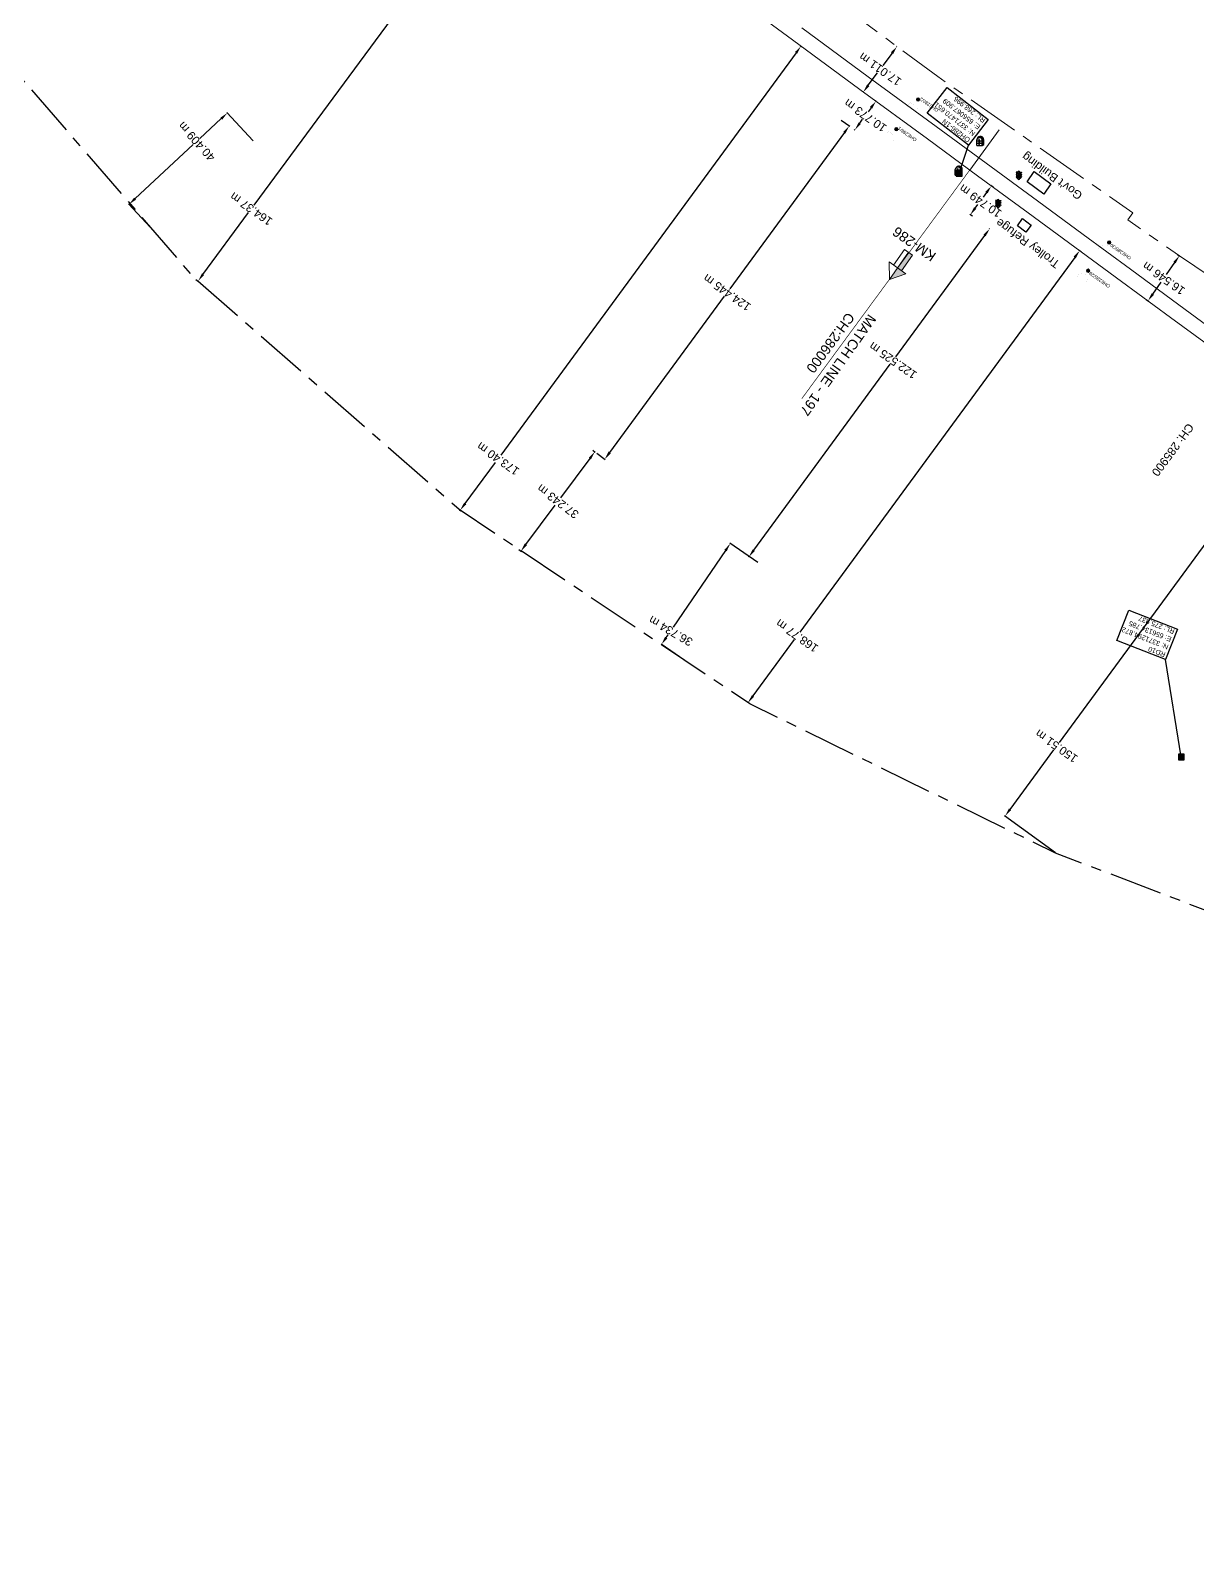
# Model space of a CAD drawing. Header units: metres. Extents: x 646303 to 662875, y 3366650 to 3378730.
# Drawn here: x 655788.2 to 656139.7, y 3371054.7 to 3371513.6 of the extents above; entities that cross this region are included whole.
import ezdxf
from ezdxf.enums import TextEntityAlignment as Align

# ---------------------------------------------------------------- set-up
doc = ezdxf.new("R2010")
doc.units = ezdxf.units.M
doc.header["$MEASUREMENT"] = 0
doc.header["$PDMODE"] = 3
doc.header["$PDSIZE"] = 0.5
doc.linetypes.add('CENTER', pattern=[50.8, 31.75, -6.35, 6.35, -6.35])
doc.linetypes.add('PHANTOM2', pattern=[1.25, 0.625, -0.125, 0.125, -0.125, 0.125, -0.125])
for name, color, linetype in [('Bench_Mark', 7, 'Continuous'), ('DFCC Boundary', 6, 'CENTER'), ('Dimension', 10, 'Continuous'), ('GOVT_BUILDING', 251, 'Continuous'), ('KILOMETER_STONE', 251, 'Continuous'), ('MATCH LINE', 7, 'Continuous'), ('Side Details', 251, 'Continuous'), ('SIGNAL_POST', 8, 'Continuous'), ('STYLEREMARK', 251, 'Continuous'), ('TROLLEY_STAND', 7, 'Continuous')]:
    doc.layers.add(name, color=color, linetype=linetype)
for name, color, linetype, lineweight in [('BOUNDARY DIMENTION', 10, 'Continuous', 0), ('Existing Chainage', 7, 'Continuous', 0), ('Existing IR Track', 143, 'Continuous', 0), ('Existing Railway Boundary', 7, 'CENTER', 0), ('KM STONE', 7, 'Continuous', 0), ('OHE MAST', 8, 'Continuous', 0), ('OHE MAST TEXT', 8, 'Continuous', 0)]:
    doc.layers.add(name, color=color, linetype=linetype, lineweight=lineweight)
doc.styles.add('notes', font='romans.shx', dxfattribs={"height": 2})
doc.styles.get("Standard").update_dxf_attribs({"font": 'arial.ttf'})
doc.styles.add('Style-Arial', font='arial.ttf')
doc.dimstyles.new('DIM', dxfattribs={"dimtxt": 2.5, "dimasz": 2.5, "dimexe": 0.18, "dimexo": 0.0625, "dimgap": 0.09, "dimtad": 0, "dimtih": 1, "dimtoh": 1, "dimdec": 3, "dimzin": 0, "dimdsep": 46, "dimtxsty": 'Standard', "dimcen": 0.09, "dimadec": 0, "dimazin": 0, "dimtfac": 1, "dimtdec": 3, "dimtofl": 0, "dimtmove": 0, "dimatfit": 3, "dimfxl": 1, "dimtolj": 1, "dimtzin": 0, "dimarcsym": 0})

# ---------------------------------------------------------------- blocks, each defined once
blk = doc.blocks.new('KMS')
blk.add_hatch(color=256).paths.add_polyline_path([(0.84, 1.71), (0.84, 0), (1.28, 0.25), (1.28, 1.71, 0.82134), (-0.65, 2.08, -0.601821)])
for points in [[(-0.84, 0), (-0.84, 1.71)], [(-0.84, 1.38), (0.84, 1.38)], [(-0.84, 0.64), (0.84, 0.64)], [(-0.84, 0), (0.84, 0)], [(0.84, 0), (0.84, 1.71)], [(0.84, 0), (1.28, 0.25)], [(1.28, 0.25), (1.28, 1.71)]]:
    blk.add_lwpolyline(points)
for centre, radius, start, end in [((0, 1.5), 0.867, 14.1462, 165.8538), ((0.28, 1.7), 1, 0.4859, 158.6661)]:
    blk.add_arc(centre, radius, start, end)
at = {"style": 'notes'}
for s, p in [('S', (-0.25, 0.09)), ('K', (-0.25, 1.58)), ('M', (-0.25, 0.81))]:
    blk.add_text(s, height=0.391, dxfattribs=at).set_placement(p)
blk = doc.blocks.new('SIG')
for color, points in [(1, [(-0.22, 0.42, 0.180295), (-0.01, 0.33, -0.00255), (0.01, 0.33, -0.00255), (0.02, 0.33, 0.180295), (0.23, 0.42, -0.002654), (0.25, 0.44, 0.184495), (0.33, 0.65, 1.000001), (-0.32, 0.65, 0.184495), (-0.24, 0.44, -0.002654)]), (2, [(0.23, -0.23, -0.002654), (0.25, -0.21, 0.184495), (0.33, 0.01, 1.000001), (-0.32, 0.01, 0.184495), (-0.24, -0.21, -0.002654), (-0.22, -0.23, 0.180295), (-0.01, -0.32, -0.00255), (0.01, -0.32, -0.00255), (0.02, -0.32, 0.180295)]), (3, [(0.23, -0.88, -0.002654), (0.25, -0.86, 0.184495), (0.33, -0.64, 1.000001), (-0.32, -0.64, 0.184495), (-0.24, -0.86, -0.002654), (-0.22, -0.88, 0.395599)])]:
    blk.add_hatch(color=color).paths.add_polyline_path(points)
for p, q in [((-0.31, 0.98), (-0.32, -0.9)), ((0.33, -0.9), (0.32, 0.98))]:
    blk.add_line(p, q)
for points in [[(-0.31, 0.98), (-0.81, 0.98, 0.198758), (-0.42, 0.41, 0.003814), (-0.31, 0.39, 0.003814)], [(-0.31, 0.33), (-0.81, 0.33, 0.198758), (-0.42, -0.23, 0.003727), (-0.32, -0.26, 0.003727)], [(0.32, 0.98), (0.82, 0.98, -0.198758), (0.44, 0.41, -0.003814), (0.32, 0.39, -0.003814)], [(0.32, 0.33), (0.82, 0.33, -0.198758), (0.44, -0.23, -0.003727), (0.33, -0.26, -0.003727)], [(-0.32, -0.32), (-0.81, -0.32, 0.198758), (-0.42, -0.88, 0.003639), (-0.32, -0.9)], [(0.33, -0.32), (0.82, -0.32, -0.198758), (0.44, -0.88, -0.003639), (0.33, -0.9)]]:
    blk.add_lwpolyline(points, format="xyb")
for centre, radius, start, end in [((0.01, 0.91), 0.324, 12.4049, 167.5951), ((0.01, 0.81), 0.357, 27.7578, 152.2422), ((0.01, -0.9), 0.324, 181.4572, 358.5428)]:
    blk.add_arc(centre, radius, start, end)
blk = doc.blocks.new('OHE MAST')
h = blk.add_hatch(color=256)
edge = h.paths.add_edge_path()
edge.add_arc((0, 0), 0.514, 0, 360)
at = {"const_width": 0.01, "flags": 128}
for points in [[(1.5, 3.5), (1.5, 2), (-1.5, 2), (-1.5, 3.5)], [(0, 2), (0, 0)]]:
    blk.add_lwpolyline(points, dxfattribs=at)
blk.add_circle((0, 0), 0.514)
blk = doc.blocks.new('KM POST PLAN')
at = {"extrusion": (0, 0, -1)}
h = blk.add_hatch(color=256, dxfattribs=at)
h.paths.add_polyline_path([(0, -20), (0, -8.47), (3, -8.47), (3, -20)])
h.paths.add_polyline_path([(0, -8.47), (0, 0), (6.25, -8.47), (3, -8.47)], flags=16)
at = {"flags": 128}
for points in [[(0, 0), (-6.25, -8.47), (6.25, -8.47)], [(0, 0), (0, -20)], [(0, 0), (6.25, -8.47)], [(3, -8.47), (3, -20), (-3, -20), (-3, -8.47)]]:
    blk.add_lwpolyline(points, dxfattribs=at)
at = {"style": 'Style-Arial'}
blk.add_attdef('KM-POST', text='', height=6, dxfattribs=at).set_placement((0, -26, -263.95), align=Align.MIDDLE_CENTER)
blk = doc.blocks.new('*D1661')
at = {"layer": 'Defpoints', "color": 0, "transparency": 16777216}
for p in [(656078.27, 3371466.31), (656071.24, 3371458.13), (656071.91, 3371457.64)]:
    blk.add_point(p, dxfattribs=at)
at = {"layer": 'Dimension', "color": 0, "lineweight": -2, "transparency": 16777216}
for p, q in [((656078.22, 3371466.34), (656077.45, 3371466.91)), ((656076.12, 3371464.79), (656075.09, 3371463.38)), ((656071.86, 3371457.68), (656071.09, 3371458.24)), ((656072.72, 3371460.15), (656073.47, 3371461.18))]:
    blk.add_line(p, q, dxfattribs=at)
at = {"layer": 'Dimension', "color": 0, "transparency": 16777216}
for points in [[(656075.78, 3371465.03), (656076.46, 3371464.54), (656077.6, 3371466.8)], [(656072.38, 3371460.4), (656073.05, 3371459.9), (656071.24, 3371458.13)]]:
    blk.add_solid(points, dxfattribs=at)
at = {"layer": 'Dimension', "color": 0, "lineweight": 0, "transparency": 16777216, "insert": (656074.28, 3371462.28), "char_height": 2.5, "attachment_point": 5, "rotation": 145}
blk.add_mtext('\\A1;10.749 m', dxfattribs=at)
blk = doc.blocks.new('*D1684')
at = {"layer": 'Defpoints', "color": 0, "transparency": 16777216}
for p in [(656077.03, 3371453.89), (656077.03, 3371453.89), (656004.55, 3371355.1)]:
    blk.add_point(p, dxfattribs=at)
at = {"layer": 'Dimension', "color": 0, "lineweight": -2, "transparency": 16777216}
for p, q in [((656076.98, 3371453.93), (656076.88, 3371454)), ((656075.55, 3371451.87), (656048.74, 3371415.34)), ((656006.03, 3371357.12), (656047.13, 3371413.14)), ((656004.5, 3371355.14), (656004.4, 3371355.21))]:
    blk.add_line(p, q, dxfattribs=at)
at = {"layer": 'Dimension', "color": 0, "transparency": 16777216}
for points in [[(656075.21, 3371452.12), (656075.88, 3371451.63), (656077.03, 3371453.89)], [(656005.69, 3371357.36), (656006.36, 3371356.87), (656004.55, 3371355.1)]]:
    blk.add_solid(points, dxfattribs=at)
at = {"layer": 'Dimension', "color": 0, "lineweight": 0, "transparency": 16777216, "insert": (656047.94, 3371414.24), "char_height": 2.5, "attachment_point": 5, "rotation": 145}
blk.add_mtext('\\A1;122.525 m', dxfattribs=at)
blk = doc.blocks.new('*D1724')
at = {"layer": 'Defpoints', "color": 0, "linetype": 'ByBlock', "ltscale": 0.5, "transparency": 16777216}
for p in [(656133.61, 3371446.21), (656134.2, 3371445.81), (656124.18, 3371432.61)]:
    blk.add_point(p, dxfattribs=at)
at = {"layer": 'Existing Railway Boundary', "color": 0, "linetype": 'ByBlock', "lineweight": -2, "ltscale": 0.5, "transparency": 16777216}
for p, q in [((656132.77, 3371443.75), (656130.26, 3371440.13)), ((656133.66, 3371446.18), (656134.34, 3371445.7)), ((656126.19, 3371434.26), (656128.7, 3371437.88)), ((656124.23, 3371432.58), (656124.92, 3371432.11))]:
    blk.add_line(p, q, dxfattribs=at)
at = {"layer": 'Existing Railway Boundary', "color": 0, "linetype": 'ByBlock', "ltscale": 0.5, "transparency": 16777216}
for points in [[(656132.43, 3371443.99), (656133.11, 3371443.51), (656134.2, 3371445.81)], [(656125.85, 3371434.5), (656126.53, 3371434.03), (656124.77, 3371432.21)]]:
    blk.add_solid(points, dxfattribs=at)
at = {"layer": 'Existing Railway Boundary', "color": 0, "linetype": 'ByBlock', "ltscale": 0.5, "transparency": 16777216, "insert": (656129.48, 3371439.01), "char_height": 2.5, "attachment_point": 5, "rotation": 145}
blk.add_mtext('\\A1;16.546 m', dxfattribs=at)
blk = doc.blocks.new('*D1494')
at = {"layer": 'Defpoints', "color": 0, "transparency": 16777216}
for p in [(656032.33, 3371486.68), (656034.78, 3371484.88), (655958.72, 3371386.34)]:
    blk.add_point(p, dxfattribs=at)
at = {"layer": 'Dimension', "color": 0, "lineweight": -2, "transparency": 16777216}
for p, q in [((656032.38, 3371486.64), (656034.93, 3371484.77)), ((656033.31, 3371482.86), (655998.79, 3371435.81)), ((655962.65, 3371386.56), (655997.17, 3371433.61)), ((655958.77, 3371386.3), (655961.32, 3371384.44))]:
    blk.add_line(p, q, dxfattribs=at)
at = {"layer": 'Dimension', "color": 0, "transparency": 16777216}
for points in [[(656032.97, 3371483.11), (656033.64, 3371482.62), (656034.78, 3371484.88)], [(655962.31, 3371386.8), (655962.99, 3371386.31), (655961.17, 3371384.54)]]:
    blk.add_solid(points, dxfattribs=at)
at = {"layer": 'Dimension', "color": 0, "lineweight": 0, "transparency": 16777216, "insert": (655997.98, 3371434.71), "char_height": 2.5, "attachment_point": 5, "rotation": 145}
blk.add_mtext('\\A1;124.445 m', dxfattribs=at)
blk = doc.blocks.new('*D1495')
at = {"layer": 'Defpoints', "color": 0, "transparency": 16777216}
for p in [(656042.82, 3371492.34), (656042.92, 3371492.27), (656036.54, 3371483.59)]:
    blk.add_point(p, dxfattribs=at)
at = {"layer": 'Dimension', "color": 0, "lineweight": -2, "transparency": 16777216}
for p, q in [((656041.34, 3371490.33), (656040.44, 3371489.1)), ((656042.87, 3371492.31), (656042.68, 3371492.45)), ((656037.93, 3371485.68), (656038.82, 3371486.9)), ((656036.49, 3371483.63), (656036.3, 3371483.77))]:
    blk.add_line(p, q, dxfattribs=at)
at = {"layer": 'Dimension', "color": 0, "transparency": 16777216}
for points in [[(656041.01, 3371490.58), (656041.68, 3371490.08), (656042.82, 3371492.34)], [(656037.59, 3371485.92), (656038.26, 3371485.43), (656036.45, 3371483.66)]]:
    blk.add_solid(points, dxfattribs=at)
at = {"layer": 'Dimension', "color": 0, "lineweight": 0, "transparency": 16777216, "insert": (656039.63, 3371488), "char_height": 2.5, "attachment_point": 5, "rotation": 145}
blk.add_mtext('\\A1;10.773 m', dxfattribs=at)
blk = doc.blocks.new('*D1497')
at = {"layer": 'Defpoints', "color": 0, "linetype": 'ByBlock', "ltscale": 0.5, "transparency": 16777216}
for p in [(656049.15, 3371508.8), (656049.15, 3371508.8), (656039.04, 3371495.12)]:
    blk.add_point(p, dxfattribs=at)
at = {"layer": 'Existing Railway Boundary', "color": 0, "linetype": 'ByBlock', "lineweight": -2, "ltscale": 0.5, "transparency": 16777216}
for p, q in [((656049.1, 3371508.84), (656049, 3371508.91)), ((656047.66, 3371506.79), (656044.9, 3371503.06)), ((656040.52, 3371497.13), (656043.28, 3371500.86)), ((656038.98, 3371495.16), (656038.89, 3371495.23))]:
    blk.add_line(p, q, dxfattribs=at)
at = {"layer": 'Existing Railway Boundary', "color": 0, "linetype": 'ByBlock', "ltscale": 0.5, "transparency": 16777216}
for points in [[(656047.33, 3371507.04), (656048, 3371506.55), (656049.15, 3371508.8)], [(656040.19, 3371497.38), (656040.86, 3371496.89), (656039.04, 3371495.12)]]:
    blk.add_solid(points, dxfattribs=at)
at = {"layer": 'Existing Railway Boundary', "color": 0, "linetype": 'ByBlock', "ltscale": 0.5, "transparency": 16777216, "insert": (656044.09, 3371501.96), "char_height": 2.5, "attachment_point": 5, "rotation": 145}
blk.add_mtext('\\A1;17.011 m', dxfattribs=at)
blk = doc.blocks.new('*D1461')
at = {"layer": 'BOUNDARY DIMENTION', "color": 0, "lineweight": -2, "transparency": 16777216}
for p, q in [((662242.98, 3367093.66), (662239.54, 3367088.19)), ((662244.85, 3367095.44), (662244.16, 3367095.87)), ((662233.82, 3367079.1), (662238.08, 3367085.88)), ((662233.03, 3367076.64), (662232.33, 3367077.07))]:
    blk.add_line(p, q, dxfattribs=at)
at = {"layer": 'BOUNDARY DIMENTION', "color": 0, "transparency": 16777216}
for points in [[(662242.62, 3367093.88), (662243.33, 3367093.44), (662244.31, 3367095.78)], [(662233.46, 3367079.32), (662234.17, 3367078.87), (662232.49, 3367076.98)]]:
    blk.add_solid(points, dxfattribs=at)
at = {"layer": 'Defpoints', "color": 0, "linetype": 'Continuous', "ltscale": 0.5, "transparency": 16777216}
for p in [(647418.1, 3377902.15), (647420.31, 3377900.52), (647398.68, 3377871.33)]:
    blk.add_point(p, dxfattribs=at)
at = {"layer": 'Defpoints', "color": 0, "transparency": 16777216}
for p in [(662244.31, 3367095.78), (662244.9, 3367095.41), (662233.08, 3367076.61)]:
    blk.add_point(p, dxfattribs=at)
at = {"layer": 'DFCC Boundary', "color": 0, "linetype": 'Continuous', "lineweight": -2, "ltscale": 0.5, "transparency": 16777216}
for p, q in [((647420.26, 3377900.55), (647417.96, 3377902.26)), ((647416.61, 3377900.14), (647413.17, 3377895.5)), ((647397.96, 3377874.97), (647411.54, 3377893.3)), ((647398.63, 3377871.36), (647396.32, 3377873.07))]:
    blk.add_line(p, q, dxfattribs=at)
at = {"layer": 'DFCC Boundary', "color": 0, "linetype": 'Continuous', "ltscale": 0.5, "transparency": 16777216}
for points in [[(647416.28, 3377900.39), (647416.95, 3377899.9), (647418.1, 3377902.15)], [(647397.62, 3377875.22), (647398.29, 3377874.72), (647396.47, 3377872.96)]]:
    blk.add_solid(points, dxfattribs=at)
at = {"layer": 'BOUNDARY DIMENTION', "color": 0, "transparency": 16777216, "insert": (662238.81, 3367087.03), "char_height": 2.5, "attachment_point": 5, "rotation": 145}
blk.add_mtext('\\A1;22.208 m', dxfattribs=at)
at = {"layer": 'DFCC Boundary', "color": 0, "linetype": 'Continuous', "ltscale": 0.5, "transparency": 16777216, "insert": (647412.36, 3377894.4), "char_height": 2.5, "attachment_point": 5, "rotation": 145}
blk.add_mtext('\\A1;36.332 m', dxfattribs=at)
blk = doc.blocks.new('*D1462')
at = {"layer": 'BOUNDARY DIMENTION', "color": 0, "lineweight": -2, "transparency": 16777216}
for p, q in [((662551.8, 3366887.49), (662550.44, 3366888.48)), ((662549.11, 3366886.35), (662541.43, 3366875.79)), ((662534.84, 3366866.73), (662539.82, 3366873.58)), ((662534.58, 3366863.83), (662533.22, 3366864.82))]:
    blk.add_line(p, q, dxfattribs=at)
at = {"layer": 'BOUNDARY DIMENTION', "color": 0, "transparency": 16777216}
for points in [[(662548.78, 3366886.6), (662549.45, 3366886.11), (662550.58, 3366888.38)], [(662534.5, 3366866.98), (662535.18, 3366866.49), (662533.37, 3366864.71)]]:
    blk.add_solid(points, dxfattribs=at)
at = {"layer": 'Defpoints', "color": 0, "linetype": 'Continuous', "ltscale": 0.5, "transparency": 16777216}
for p in [(647247.45, 3378028.49), (647249.19, 3378027.21), (647225.93, 3377999.21)]:
    blk.add_point(p, dxfattribs=at)
at = {"layer": 'Defpoints', "color": 0, "transparency": 16777216}
for p in [(662551.85, 3366887.45), (662533.37, 3366864.71), (662534.63, 3366863.79)]:
    blk.add_point(p, dxfattribs=at)
at = {"layer": 'DFCC Boundary', "color": 0, "linetype": 'Continuous', "lineweight": -2, "ltscale": 0.5, "transparency": 16777216}
for p, q in [((647247.71, 3378025.19), (647242.02, 3378017.45)), ((647247.5, 3378028.45), (647249.34, 3378027.1)), ((647229.16, 3377999.94), (647240.4, 3378015.24)), ((647225.98, 3377999.17), (647227.82, 3377997.82))]:
    blk.add_line(p, q, dxfattribs=at)
at = {"layer": 'DFCC Boundary', "color": 0, "linetype": 'Continuous', "ltscale": 0.5, "transparency": 16777216}
for points in [[(647247.37, 3378025.44), (647248.05, 3378024.94), (647249.19, 3378027.21)], [(647228.82, 3378000.19), (647229.49, 3377999.7), (647227.68, 3377997.93)]]:
    blk.add_solid(points, dxfattribs=at)
at = {"layer": 'BOUNDARY DIMENTION', "color": 0, "transparency": 16777216, "insert": (662540.62, 3366874.68), "char_height": 2.5, "attachment_point": 5, "rotation": 145}
blk.add_mtext('\\A1;29.264 m', dxfattribs=at)
at = {"layer": 'DFCC Boundary', "color": 0, "linetype": 'Continuous', "ltscale": 0.5, "transparency": 16777216, "insert": (647241.21, 3378016.35), "char_height": 2.5, "attachment_point": 5, "rotation": 145}
blk.add_mtext('\\A1;36.332 m', dxfattribs=at)
blk = doc.blocks.new('*D1463')
at = {"layer": 'BOUNDARY DIMENTION', "color": 0, "lineweight": -2, "transparency": 16777216}
for p, q in [((662172.51, 3367140.93), (662173.68, 3367140.19)), ((662172.2, 3367138.17), (662169.01, 3367133.1)), ((662164.89, 3367126.55), (662167.55, 3367130.78)), ((662162.55, 3367125.07), (662163.71, 3367124.34))]:
    blk.add_line(p, q, dxfattribs=at)
at = {"layer": 'BOUNDARY DIMENTION', "color": 0, "transparency": 16777216}
for points in [[(662171.85, 3367138.39), (662172.55, 3367137.95), (662173.53, 3367140.29)], [(662164.54, 3367126.77), (662165.24, 3367126.33), (662163.56, 3367124.44)]]:
    blk.add_solid(points, dxfattribs=at)
at = {"layer": 'Defpoints', "color": 0, "linetype": 'Continuous', "ltscale": 0.5, "transparency": 16777216}
for p in [(647211.24, 3378055.28), (647211.52, 3378055.08), (647189.88, 3378025.9)]:
    blk.add_point(p, dxfattribs=at)
at = {"layer": 'Defpoints', "color": 0, "transparency": 16777216}
for p in [(662172.46, 3367140.96), (662173.53, 3367140.29), (662162.49, 3367125.11)]:
    blk.add_point(p, dxfattribs=at)
at = {"layer": 'DFCC Boundary', "color": 0, "linetype": 'Continuous', "lineweight": -2, "ltscale": 0.5, "transparency": 16777216}
for p, q in [((647209.75, 3378053.28), (647208.18, 3378051.16)), ((647211.47, 3378055.12), (647211.1, 3378055.39)), ((647191.09, 3378028.11), (647206.55, 3378048.96)), ((647189.83, 3378025.93), (647189.46, 3378026.21))]:
    blk.add_line(p, q, dxfattribs=at)
at = {"layer": 'DFCC Boundary', "color": 0, "linetype": 'Continuous', "ltscale": 0.5, "transparency": 16777216}
for points in [[(647209.42, 3378053.52), (647210.09, 3378053.03), (647211.24, 3378055.28)], [(647190.76, 3378028.36), (647191.43, 3378027.86), (647189.6, 3378026.1)]]:
    blk.add_solid(points, dxfattribs=at)
at = {"layer": 'BOUNDARY DIMENTION', "color": 0, "transparency": 16777216, "insert": (662168.28, 3367131.94), "char_height": 2.5, "attachment_point": 5, "rotation": 145}
blk.add_mtext('\\A1;18.726 m', dxfattribs=at)
at = {"layer": 'DFCC Boundary', "color": 0, "linetype": 'Continuous', "ltscale": 0.5, "transparency": 16777216, "insert": (647207.37, 3378050.06), "char_height": 2.5, "attachment_point": 5, "rotation": 145}
blk.add_mtext('\\A1;36.332 m', dxfattribs=at)
blk = doc.blocks.new('*D1524')
at = {"layer": 'BOUNDARY DIMENTION', "color": 0, "lineweight": -2, "transparency": 16777216}
for p, q in [((655845.68, 3371487.07), (655839.26, 3371481.12)), ((655855.28, 3371480.41), (655847.39, 3371488.91)), ((655819.73, 3371462.98), (655837.26, 3371479.26)), ((655825.66, 3371452.91), (655817.77, 3371461.41))]:
    blk.add_line(p, q, dxfattribs=at)
at = {"layer": 'BOUNDARY DIMENTION', "color": 0, "transparency": 16777216}
for points in [[(655845.39, 3371487.38), (655845.96, 3371486.77), (655847.51, 3371488.78)], [(655819.44, 3371463.29), (655820.01, 3371462.67), (655817.9, 3371461.28)]]:
    blk.add_solid(points, dxfattribs=at)
at = {"layer": 'Defpoints', "color": 0, "transparency": 16777216}
for p in [(655847.51, 3371488.78), (655855.32, 3371480.36), (655825.71, 3371452.87)]:
    blk.add_point(p, dxfattribs=at)
at = {"layer": 'BOUNDARY DIMENTION', "color": 0, "transparency": 16777216, "insert": (655838.26, 3371480.19), "char_height": 2.5, "attachment_point": 5, "rotation": 132}
blk.add_mtext('\\A1;40.409 m', dxfattribs=at)
blk = doc.blocks.new('*D1758')
at = {"layer": 'BOUNDARY DIMENTION', "color": 0, "lineweight": -2, "transparency": 16777216}
for p, q in [((655956.67, 3371384.75), (655947.86, 3371372.91)), ((655957.55, 3371387.21), (655958.31, 3371386.64)), ((655937.41, 3371358.89), (655946.23, 3371370.72)), ((655935.31, 3371357.34), (655936.06, 3371356.77))]:
    blk.add_line(p, q, dxfattribs=at)
at = {"layer": 'BOUNDARY DIMENTION', "color": 0, "transparency": 16777216}
for points in [[(655956.34, 3371384.99), (655957.01, 3371384.5), (655958.17, 3371386.75)], [(655937.08, 3371359.13), (655937.75, 3371358.64), (655935.92, 3371356.88)]]:
    blk.add_solid(points, dxfattribs=at)
at = {"layer": 'Defpoints', "color": 0, "transparency": 16777216}
for p in [(655957.5, 3371387.24), (655958.17, 3371386.75), (655935.26, 3371357.37)]:
    blk.add_point(p, dxfattribs=at)
at = {"layer": 'BOUNDARY DIMENTION', "color": 0, "transparency": 16777216, "insert": (655947.04, 3371371.82), "char_height": 2.5, "attachment_point": 5, "rotation": 143}
blk.add_mtext('\\A1;37.243 m', dxfattribs=at)
blk = doc.blocks.new('*D1759')
at = {"layer": 'BOUNDARY DIMENTION', "color": 0, "lineweight": -2, "transparency": 16777216}
for p, q in [((655997.52, 3371357.03), (655981.79, 3371333.94)), ((656007.28, 3371353.4), (655998.78, 3371359.2)), ((655979.65, 3371330.8), (655980.25, 3371331.67)), ((655986.6, 3371323.05), (655978.1, 3371328.84))]:
    blk.add_line(p, q, dxfattribs=at)
at = {"layer": 'BOUNDARY DIMENTION', "color": 0, "transparency": 16777216}
for points in [[(655997.18, 3371357.26), (655997.87, 3371356.79), (655998.93, 3371359.09)], [(655979.31, 3371331.04), (655980, 3371330.57), (655978.25, 3371328.74)]]:
    blk.add_solid(points, dxfattribs=at)
at = {"layer": 'Defpoints', "color": 0, "transparency": 16777216}
for p in [(656007.33, 3371353.37), (655978.25, 3371328.74), (655986.65, 3371323.01)]:
    blk.add_point(p, dxfattribs=at)
at = {"layer": 'BOUNDARY DIMENTION', "color": 0, "transparency": 16777216, "insert": (655981.02, 3371332.8), "char_height": 2.5, "attachment_point": 5, "rotation": 150}
blk.add_mtext('\\A1;36.734 m', dxfattribs=at)
blk = doc.blocks.new('*D1780')
at = {"layer": 'Defpoints', "color": 0, "linetype": 'Continuous', "ltscale": 0.5, "transparency": 16777216}
for p in [(656170.78, 3371398.39), (656185.96, 3371387.24), (656096.9, 3371265.91)]:
    blk.add_point(p, dxfattribs=at)
at = {"layer": 'DFCC Boundary', "color": 0, "linetype": 'Continuous', "lineweight": -2, "ltscale": 0.5, "transparency": 16777216}
for p, q in [((656185.91, 3371387.28), (656170.63, 3371398.5)), ((656169.3, 3371396.37), (656098, 3371299.24)), ((656083.2, 3371279.07), (656096.38, 3371297.04)), ((656096.85, 3371265.95), (656081.57, 3371277.16))]:
    blk.add_line(p, q, dxfattribs=at)
at = {"layer": 'DFCC Boundary', "color": 0, "linetype": 'Continuous', "ltscale": 0.5, "transparency": 16777216}
for points in [[(656168.96, 3371396.62), (656169.64, 3371396.13), (656170.78, 3371398.39)], [(656082.86, 3371279.32), (656083.53, 3371278.83), (656081.72, 3371277.06)]]:
    blk.add_solid(points, dxfattribs=at)
at = {"layer": 'DFCC Boundary', "color": 0, "linetype": 'Continuous', "ltscale": 0.5, "transparency": 16777216, "insert": (656097.19, 3371298.14), "char_height": 2.5, "attachment_point": 5, "rotation": 145}
blk.add_mtext('\\A1;150.51 m', dxfattribs=at)
blk = doc.blocks.new('*D1781')
at = {"layer": 'Defpoints', "color": 0, "linetype": 'Continuous', "ltscale": 0.5, "transparency": 16777216}
for p in [(656104.16, 3371447.3), (656104.72, 3371446.89), (656004.87, 3371310.82)]:
    blk.add_point(p, dxfattribs=at)
at = {"layer": 'DFCC Boundary', "color": 0, "linetype": 'Continuous', "lineweight": -2, "ltscale": 0.5, "transparency": 16777216}
for p, q in [((656102.69, 3371445.28), (656019.88, 3371332.44)), ((656104.67, 3371446.93), (656104.02, 3371447.4)), ((656005.8, 3371313.25), (656018.26, 3371330.23)), ((656004.82, 3371310.86), (656004.17, 3371311.34))]:
    blk.add_line(p, q, dxfattribs=at)
at = {"layer": 'DFCC Boundary', "color": 0, "linetype": 'Continuous', "ltscale": 0.5, "transparency": 16777216}
for points in [[(656102.35, 3371445.53), (656103.02, 3371445.04), (656104.16, 3371447.3)], [(656005.46, 3371313.49), (656006.13, 3371313), (656004.32, 3371311.23)]]:
    blk.add_solid(points, dxfattribs=at)
at = {"layer": 'DFCC Boundary', "color": 0, "linetype": 'Continuous', "ltscale": 0.5, "transparency": 16777216, "insert": (656019.07, 3371331.34), "char_height": 2.5, "attachment_point": 5, "rotation": 145}
blk.add_mtext('\\A1;168.77 m', dxfattribs=at)
blk = doc.blocks.new('*D1782')
at = {"layer": 'Defpoints', "color": 0, "linetype": 'Continuous', "ltscale": 0.5, "transparency": 16777216}
for p in [(656019.99, 3371509.11), (656020.26, 3371508.91), (655917.36, 3371369.34)]:
    blk.add_point(p, dxfattribs=at)
at = {"layer": 'DFCC Boundary', "color": 0, "linetype": 'Continuous', "lineweight": -2, "ltscale": 0.5, "transparency": 16777216}
for p, q in [((656020.04, 3371509.07), (656020.4, 3371508.8)), ((656018.78, 3371506.9), (655929.83, 3371385.76)), ((655919.11, 3371371.16), (655928.21, 3371383.55)), ((655917.41, 3371369.3), (655917.78, 3371369.03))]:
    blk.add_line(p, q, dxfattribs=at)
at = {"layer": 'DFCC Boundary', "color": 0, "linetype": 'Continuous', "ltscale": 0.5, "transparency": 16777216}
for points in [[(656018.44, 3371507.14), (656019.11, 3371506.65), (656020.26, 3371508.91)], [(655918.78, 3371371.4), (655919.45, 3371370.91), (655917.63, 3371369.14)]]:
    blk.add_solid(points, dxfattribs=at)
at = {"layer": 'DFCC Boundary', "color": 0, "linetype": 'Continuous', "ltscale": 0.5, "transparency": 16777216, "insert": (655929.02, 3371384.66), "char_height": 2.5, "attachment_point": 5, "rotation": 145}
blk.add_mtext('\\A1;173.40 m', dxfattribs=at)
blk = doc.blocks.new('*D1766')
at = {"layer": 'Defpoints', "color": 0, "linetype": 'Continuous', "ltscale": 0.5, "transparency": 16777216}
for p in [(655935.52, 3371570.97), (655936.2, 3371570.48), (655838.01, 3371438.66)]:
    blk.add_point(p, dxfattribs=at)
at = {"layer": 'DFCC Boundary', "color": 0, "linetype": 'Continuous', "lineweight": -2, "ltscale": 0.5, "transparency": 16777216}
for p, q in [((655934.71, 3371568.47), (655855.5, 3371460.98)), ((655935.57, 3371570.94), (655936.34, 3371570.37)), ((655840.16, 3371440.17), (655853.88, 3371458.78)), ((655838.06, 3371438.62), (655838.82, 3371438.05))]:
    blk.add_line(p, q, dxfattribs=at)
at = {"layer": 'DFCC Boundary', "color": 0, "linetype": 'Continuous', "ltscale": 0.5, "transparency": 16777216}
for points in [[(655934.38, 3371568.71), (655935.05, 3371568.22), (655936.2, 3371570.48)], [(655839.83, 3371440.42), (655840.5, 3371439.92), (655838.68, 3371438.16)]]:
    blk.add_solid(points, dxfattribs=at)
at = {"layer": 'DFCC Boundary', "color": 0, "linetype": 'Continuous', "ltscale": 0.5, "transparency": 16777216, "insert": (655854.69, 3371459.88), "char_height": 2.5, "attachment_point": 5, "rotation": 145}
blk.add_mtext('\\A1;164.37 m', dxfattribs=at)
blk = doc.blocks.new('BM')
blk.add_hatch(color=256).paths.add_polyline_path([(-0.88, 0.88), (-0.88, -0.88), (0.88, -0.88), (0.88, 0.88)])
for p, q in [((0.88, 0.88), (-0.88, 0.88)), ((-0.88, 0.88), (-0.88, -0.88)), ((0.88, -0.88), (0.88, 0.88)), ((-0.88, -0.88), (0.88, -0.88))]:
    blk.add_line(p, q)

msp = doc.modelspace()

# ---------------------------------------------------------------- linework, layer by layer
at = {"layer": 'DFCC Boundary', "ltscale": 0.5, "flags": 128}
msp.add_lwpolyline([(662565.6431, 3366842.0459), (662548.217, 3366854.2838), (662532.9064, 3366864.9999), (662517.5595, 3366875.7415), (662503.9915, 3366885.2805), (662490.4749, 3366894.7833), (662474.3945, 3366906.0736), (662458.24, 3366917.4159), (662441.4584, 3366929.1606), (662424.5366, 3366941.0035), (662407.7649, 3366952.7786), (662401.9048, 3366956.8928), (662320.9687, 3367015.5234), (662173.0911, 3367118.297), (662018.0169, 3367217.942), (662022.9408, 3367225.2355), (661945.6773, 3367280.5926), (661744.5178, 3367412.7853), (661728.4159, 3367389.8783), (661409.5023, 3367613.7762), (661431.3001, 3367645.1669), (661427.7408, 3367647.6718), (661418.8583, 3367653.9104), (661409.9095, 3367660.1956), (661395.2505, 3367670.5394), (661384.8196, 3367677.9127), (661375.1078, 3367684.7268), (661367.5374, 3367690.0517), (661358.0886, 3367696.6907), (661348.6239, 3367703.3322), (661344.5162, 3367706.2202), (661344.9668, 3367706.8618), (661335.3627, 3367713.6144), (661327.3851, 3367719.2077), (661318.2791, 3367725.5812), (661309.8813, 3367731.4842), (661284.4315, 3367749.4044), (661267.3402, 3367761.4491), (661243.4783, 3367778.4888), (661216.7453, 3367741.0546), (661213.241, 3367743.5572), (661195.5836, 3367756.6071), (661177.9702, 3367769.626), (661156.4467, 3367785.8356), (661148.0607, 3367792.1995), (661133.6905, 3367803.0041), (661119.5191, 3367813.6733), (661105.6946, 3367823.9215), (661093.9054, 3367832.6241), (661077.5228, 3367844.5054), (661061.2799, 3367856.285), (661045.32, 3367867.5775), (661029.0726, 3367879.0734), (661013.2584, 3367890.1762), (660997.2782, 3367901.3956), (660980.9788, 3367912.8451), (660964.6327, 3367924.3276), (660947.3461, 3367936.4864), (660930.1333, 3367948.5934), (660912.5707, 3367960.9093), (660894.9306, 3367973.2796), (660877.6422, 3367985.4277), (660860.2634, 3367997.6393), (660842.9781, 3368009.8166), (660825.4983, 3368022.131), (660811.339, 3368032.2028), (660797.4119, 3368042.1094), (660782.5128, 3368052.5993), (660767.4808, 3368063.1827), (660751.0012, 3368074.7254), (660734.3125, 3368086.4147), (660719.3275, 3368096.9585), (660704.3795, 3368107.4761), (660688.7093, 3368118.477), (660672.9397, 3368129.5475), (660655.797, 3368141.5941), (660638.5652, 3368153.7032), (660622.8618, 3368164.7374), (660607.1396, 3368175.7847), (660591.9852, 3368186.3839), (660576.7315, 3368197.0526), (660560.3095, 3368208.6108), (660544.116, 3368220.0082), (660528.3397, 3368231.0748), (660512.5414, 3368242.1568), (660497.4509, 3368252.7533), (660482.4222, 3368263.3065), (660466.968, 3368274.1704), (660451.6169, 3368284.9618), (660435.5277, 3368296.2674), (660419.4587, 3368307.5588), (660403.2343, 3368318.9753), (660387.0692, 3368330.3501), (660371.9016, 3368340.9863), (660362.0092, 3368347.9233), (660341.7308, 3368362.192), (660326.8725, 3368372.6492), (660312.0627, 3368383.0453), (660297.0115, 3368393.6109), (660281.2321, 3368404.7091), (660265.4328, 3368415.8212), (660253.8818, 3368423.9326), (660242.0763, 3368432.2231), (660226.6332, 3368443.1155), (660211.0272, 3368454.1226), (660195.2302, 3368465.2236), (660179.3654, 3368476.3723), (660162.5154, 3368488.1794), (660145.4635, 3368500.1281), (660129.3603, 3368511.4565), (660113.1961, 3368522.8278), (660097.2382, 3368534.0507), (660081.2523, 3368545.2932), (660064.458, 3368557.1251), (660047.7677, 3368568.8837), (660032.4691, 3368579.6352), (660017.2758, 3368590.3126), (660000.1632, 3368602.3052), (659983.0731, 3368614.282), (659967.2319, 3368625.4031), (659951.3427, 3368636.5582), (659932.0647, 3368650.1756), (659913.1258, 3368663.5536), (659898.2493, 3368674.0163), (659881.7667, 3368685.6055), (659866.0047, 3368696.7435), (659850.3373, 3368707.8146), (659834.6333, 3368718.8575), (659818.6461, 3368730.0995), (659804.3398, 3368740.181), (659789.9481, 3368750.3227), (659772.9194, 3368762.3136), (659755.8766, 3368774.3145), (659741.0752, 3368784.7603), (659726.3396, 3368795.1596), (659712.011, 3368805.2432), (659697.6029, 3368815.3827), (659684.3535, 3368824.7302), (659671.1528, 3368834.0432), (659654.2885, 3368845.8933), (659636.8714, 3368858.1319), (659622.1467, 3368868.7872), (659608.2832, 3368878.8192), (659592.7424, 3368889.7844), (659576.9096, 3368900.9551), (659562.5868, 3368911.0537), (659553.5917, 3368917.3959), (659534.7433, 3368930.6917), (659521.2685, 3368940.2021), (659508.0292, 3368949.5538), (659494.8098, 3368958.8914), (659481.3273, 3368968.4018), (659467.9498, 3368977.8382), (659454.4923, 3368987.2582), (659440.7837, 3368996.854), (659425.5597, 3369007.614), (659410.0492, 3369018.5753), (659397.5675, 3369027.3641), (659384.5623, 3369036.5214), (659370.5054, 3369046.4276), (659356.4132, 3369056.3585), (659342.3201, 3369066.3092), (659331.8447, 3369073.7055), (659314.7098, 3369085.825), (659301.2296, 3369095.3614), (659287.1805, 3369105.2924), (659273.0852, 3369115.2561), (659259.8762, 3369124.5882), (659246.575, 3369133.9855), (659233.3676, 3369143.319), (659220.1207, 3369152.6803), (659206.3404, 3369162.3938), (659192.4106, 3369172.2127), (659178.3672, 3369182.1367), (659164.3785, 3369192.022), (659162.9385, 3369193.0388), (659183.6795, 3369222.4635), (659172.119, 3369230.6258), (659159.1298, 3369239.7969), (659148.6068, 3369247.2055), (659138.0069, 3369254.6684), (659119.1994, 3369267.9214), (659100.365, 3369281.1933), (659085.533, 3369291.6533), (659070.676, 3369302.1309), (659061.4534, 3369308.6334), (659052.1019, 3369315.2268), (659038.8969, 3369324.5617), (659025.7603, 3369333.8483), (659012.2746, 3369343.3047), (659000.2935, 3369351.7058), (658985.7542, 3369361.9126), (658972.701, 3369371.0824), (658959.9309, 3369380.1093), (658947.2513, 3369389.0721), (658932.3759, 3369399.5827), (658921.8345, 3369407.031), (658905.9406, 3369418.2511), (658894.3687, 3369426.4196), (658881.1048, 3369435.7663), (658867.8714, 3369445.0915), (658853.3089, 3369455.3761), (658838.9326, 3369465.5292), (658823.5657, 3369476.1988), (658807.8953, 3369487.0791), (658792.9935, 3369497.6726), (658789.1301, 3369500.4191), (658764.5252, 3369517.7675), (658750.6615, 3369527.5465), (658735.8772, 3369537.9899), (658721.0329, 3369548.4756), (658706.8044, 3369558.4963), (658692.4812, 3369568.5836), (658679.0099, 3369578.0951), (658665.5152, 3369587.6232), (658651.2818, 3369597.6569), (658636.9905, 3369607.7316), (658622.1701, 3369618.1873), (658607.4224, 3369628.5918), (658593.6263, 3369638.3112), (658579.8399, 3369648.0238), (658566.1309, 3369657.6871), (658552.3621, 3369667.3926), (658537.8692, 3369677.626), (658523.3279, 3369687.8934), (658509.6438, 3369697.5459), (658495.8531, 3369707.2734), (658481.9269, 3369717.1048), (658467.9459, 3369726.9748), (658454.4251, 3369736.5125), (658440.9599, 3369746.011), (658427.1565, 3369755.7285), (658413.3787, 3369765.428), (658398.646, 3369775.8103), (658383.9067, 3369786.1972), (658371.4552, 3369794.9743), (658359.0483, 3369803.72), (658345.546, 3369813.2195), (658332.0048, 3369822.7464), (658318.5168, 3369832.2514), (658305.0219, 3369841.7615), (658291.2617, 3369851.4373), (658277.4987, 3369861.115), (658264.1625, 3369870.4871), (658250.7424, 3369879.918), (658237.5823, 3369889.1736), (658224.3865, 3369898.4543), (658209.4318, 3369909.0033), (658194.5636, 3369919.4914), (658180.151, 3369929.6325), (658165.7287, 3369939.7804), (658156.9292, 3369945.9856), (658133.9487, 3369962.1448), (658109.9616, 3369979.0407), (658086.1386, 3369995.8212), (658069.4823, 3370007.553), (658052.6981, 3370019.3752), (658033.9581, 3370032.6043), (658015.0826, 3370045.9289), (657994.939, 3370060.1316), (657974.6985, 3370074.4026), (657960.2252, 3370084.5842), (657945.643, 3370094.8424), (657928.629, 3370106.7917), (657911.5911, 3370118.7415), (657890.9691, 3370133.2895), (657870.7134, 3370147.5792), (657850.3966, 3370161.8284), (657830.1146, 3370176.0529), (657812.1714, 3370188.7253), (657794.2418, 3370201.388), (657775.9501, 3370214.2546), (657757.6685, 3370227.1142), (657736.4935, 3370242.019), (657715.8063, 3370256.5806), (657697.09, 3370269.7238), (657676.8418, 3370283.9453), (657670.0518, 3370288.7482), (657661.5164, 3370294.7857), (657642.367, 3370308.2307), (657623.1765, 3370321.7045), (657605.0199, 3370334.4839), (657586.8248, 3370347.2905), (657568.2781, 3370360.3555), (657549.69, 3370373.4497), (657534.1551, 3370384.3835), (657518.595, 3370395.335), (657503.5822, 3370405.9238), (657488.6113, 3370416.483), (657477.4694, 3370424.3177), (657456.7199, 3370394.899), (657452.1854, 3370398.0875), (657436.4649, 3370409.1418), (657420.2829, 3370420.542), (657404.1975, 3370431.8742), (657387.5582, 3370443.5761), (657370.8643, 3370455.3165), (657356.3586, 3370465.5498), (657342.0257, 3370475.6612), (657334.1018, 3370481.2282), (657342.1648, 3370492.6732), (657327.3432, 3370503.0861), (657304.5869, 3370519.0736), (657286.4992, 3370531.7939), (657268.5013, 3370544.451), (657251.4778, 3370556.4153), (657234.5183, 3370568.3346), (657219.7856, 3370578.7204), (657205.1604, 3370589.0304), (657189.9505, 3370599.7163), (657174.7446, 3370610.3994), (657157.229, 3370622.7139), (657139.8436, 3370634.9368), (657122.2775, 3370647.282), (657104.8724, 3370659.514), (657088.6726, 3370670.9041), (657072.3463, 3370682.3832), (657052.4463, 3370696.3561), (657032.2468, 3370710.5392), (657017.2111, 3370721.1335), (657002.3465, 3370731.6074), (656985.5169, 3370743.3847), (656968.6279, 3370755.2036), (656952.6202, 3370766.4469), (656936.5129, 3370777.7603), (656917.7376, 3370790.961), (656898.7021, 3370804.3447), (656880.5471, 3370817.1216), (656862.3859, 3370829.9029), (656845.3825, 3370841.8619), (656828.6857, 3370853.6052), (656810.2968, 3370866.5434), (656792.0928, 3370879.3517), (656770.106, 3370894.8035), (656748.097, 3370910.271), (656728.4902, 3370924.0664), (656709.0221, 3370937.7643), (656692.8289, 3370949.1481), (656676.4723, 3370960.6469), (656657.4402, 3370974.0598), (656638.281, 3370987.5622), (656621.3401, 3370999.4861), (656604.5392, 3371011.3113), (656585.7485, 3371024.5046), (656566.9099, 3371037.7317), (656537.298, 3371058.585), (656532.701, 3371052.0376), (656368.7794, 3371159.4659), (656280.7288, 3371198.5806), (656189.7218, 3371230.5142), (656096.9021, 3371265.9123), (656004.8733, 3371310.8246), (655917.3616, 3371369.3401), (655838.0052, 3371438.656), (655768.8371, 3371518.5854), (655712.6719, 3371608.6179), (655647.9895, 3371736.3311)], dxfattribs=at)
at = {"layer": 'Existing Chainage', "color": 0, "linetype": 'Continuous', "lineweight": 13, "flags": 128}
msp.add_lwpolyline([(656079.9488, 3371483.6875), (656071.0681, 3371471.5989)], dxfattribs=at)
at = {"layer": 'Existing IR Track', "flags": 128}
for points in [[(656001.5245, 3371522.6491), (656017.7437, 3371510.7569), (656037.9806, 3371495.8981), (656058.3437, 3371480.9466), (656073.432, 3371469.8623), (656088.6692, 3371458.6685), (656102.6737, 3371448.3921), (656116.8114, 3371438.0181), (656131.5508, 3371427.2113), (656146.3741, 3371416.3431)], [(656020.4654, 3371514.436), (656040.5262, 3371499.6995), (656060.9896, 3371484.6673), (656075.9757, 3371473.6608), (656091.4511, 3371462.295), (656105.2134, 3371452.1852), (656119.451, 3371441.7262), (656134.0716, 3371430.9749), (656149.147, 3371419.8895)]]:
    msp.add_lwpolyline(points, dxfattribs=at)
at = {"layer": 'Existing Railway Boundary', "ltscale": 0.5, "flags": 128}
msp.add_lwpolyline([(655695.3663, 3371793.5754), (655711.513, 3371783.725), (655837.338, 3371666.516), (655896.664, 3371625.403), (655948.651, 3371583.092), (656061.421, 3371499.73), (656120.179, 3371458.709), (656118.6808, 3371456.563), (656134.1953, 3371445.8056), (656188.091, 3371409.1919), (656258.3483, 3371360.6965), (656306.8076, 3371328.3967), (656307.819, 3371318.333), (656341.8204, 3371294.614), (656352.8104, 3371286.9291), (656353.0349, 3371293.9581), (656399.4885, 3371257.2079), (656467.3874, 3371205.4259), (656519.3943, 3371165.6705), (656561.1332, 3371134.4643), (656696.879, 3371057.135), (656765.103, 3370991.786), (657190.218, 3370693.611), (657248.163, 3370651.07), (657303.369, 3370611.936), (657357.203, 3370574.315), (657469.447, 3370495.885), (657520.561, 3370458.991), (657571.453, 3370422.647), (657746.082, 3370302.773), (657804.987, 3370261.127), (657862.698, 3370218.121), (657973.403, 3370140.319), (658020.448, 3370106.576)], dxfattribs=at)
at = {"layer": 'GOVT_BUILDING', "linetype": 'Continuous'}
msp.add_polyline3d([(656093.403, 3371464.337, 269.286), (656088.342, 3371468.054, 269.153), (656090.439, 3371471.144, 269.727), (656095.5011, 3371467.4262, 269.727)], close=True, dxfattribs=at)
at = {"layer": 'MATCH LINE', "linetype": 'PHANTOM2', "ltscale": 15, "const_width": 0.2}
msp.add_lwpolyline([(656073.7739, 3371475.2779), (656020.4947, 3371402.7574)], dxfattribs=at)
at = {"layer": 'STYLEREMARK'}
for p, q in [((656067.9087, 3371470.6367, 268.9741), (656070.6666, 3371479.0853, 397.8593)), ((656134.7847, 3371294.8577, 268.9741), (656130.006, 3371324.2308))]:
    msp.add_line(p, q, dxfattribs=at)
at = {"layer": 'STYLEREMARK', "linetype": 'Continuous', "elevation": 397.8593}
msp.add_lwpolyline([(656058.2607, 3371488.6877), (656064.2691, 3371496.4298), (656076.6626, 3371486.8114), (656070.6542, 3371479.0694)], close=True, dxfattribs=at)
at = {"layer": 'STYLEREMARK', "linetype": 'Continuous'}
msp.add_lwpolyline([(656115.4116, 3371329.9686), (656118.9946, 3371339.0902), (656133.5965, 3371333.3544), (656130.0135, 3371324.2329)], close=True, dxfattribs=at)
at = {"layer": 'TROLLEY_STAND', "linetype": 'Continuous'}
msp.add_polyline3d([(656085.423, 3371454.814, 269.357), (656086.972, 3371456.967, 269.427), (656089.524, 3371455.008, 269.522), (656087.9745, 3371452.8542, 269.522)], close=True, dxfattribs=at)

# ---------------------------------------------------------------- block references
at = {"layer": 'Bench_Mark'}
for p in [(656067.9087, 3371470.6367, 268.9741), (656134.7847, 3371294.8577, 268.9741)]:
    msp.add_blockref('BM', p, dxfattribs=at)
at = {"layer": 'KILOMETER_STONE', "linetype": 'Continuous'}
for p in [(656074.004, 3371479.014, 269.695), (656067.528, 3371470.096, 269.736)]:
    msp.add_blockref('KMS', p, dxfattribs=at)
at = {"layer": 'KM STONE'}
ref = msp.add_blockref('KM POST PLAN', (656046.8793, 3371438.6726), dxfattribs=dict(at, xscale=0.4999999999999998, yscale=0.4999999999999998, zscale=0.4999999999999998, rotation=144.920621047519))
ref.add_attrib('KM-POST', 'KM-286', dxfattribs={"layer": '0', "height": 3, "rotation": 144.920621, "style": 'Style-Arial'}).set_placement((656054.3505, 3371449.3112), align=Align.MIDDLE_CENTER)
at = {"layer": 'OHE MAST', "color": 2, "rotation": 143.3908318566117}
for p in [(656055.509, 3371492.833), (656048.955, 3371483.917), (656113.054, 3371449.78), (656106.71, 3371441.29)]:
    msp.add_blockref('OHE MAST', p, dxfattribs=at)
at = {"layer": 'SIGNAL_POST', "linetype": 'Continuous'}
for p in [(656085.862, 3371469.979, 269.102), (656079.6, 3371461.481, 268.978)]:
    msp.add_blockref('SIG', p, dxfattribs=at)

# ---------------------------------------------------------------- texts
at = {"layer": 'Existing Chainage', "color": 0, "linetype": 'Continuous', "lineweight": 0, "attachment_point": 6, "line_spacing_factor": 0.6, "style": 'Style-Arial'}
for s, insert, char_height, rotation in [('CH:286000', (656022.854, 3371411.0298), 3, 233.697763), ('CH: 285900', (656126.6911, 3371379.8523), 2.5, 233.665008)]:
    msp.add_mtext(s, dxfattribs=dict(at, insert=insert, char_height=char_height, rotation=rotation))
at = {"layer": 'MATCH LINE', "linetype": 'Continuous'}
msp.add_text('MATCH LINE - 197', height=3, rotation=234.693137, dxfattribs=at).set_placement((656040.6485, 3371428.4489))
at = {"layer": 'OHE MAST TEXT'}
for s, p in [('OHE286/2', (656058.7991, 3371491.3055)), ('OHE286/1', (656052.2451, 3371482.3895)), ('OHE285/30', (656116.5227, 3371447.034)), ('OHE285/29', (656110.1787, 3371438.544))]:
    msp.add_text(s, height=1, rotation=145, dxfattribs=at).set_placement(p, align=Align.MIDDLE_CENTER)
at = {"layer": 'Side Details'}
msp.add_text("Gov't Building", height=2.5, rotation=144.100313, dxfattribs=at).set_placement((656095.8346, 3371469.7359), align=Align.MIDDLE_CENTER)
msp.add_text('Trolley Refuge', height=2.5, rotation=144.100313, dxfattribs=at).set_placement((656098.442, 3371443.8455))
at = {"layer": 'STYLEREMARK', "linetype": 'Continuous', "char_height": 1.5, "width": 25.715213, "attachment_point": 2}
for s, insert, rotation in [('\\pxql;OH286-1N\\PN: 3371470.651\\PE: 656067.909\\PRL: 268.996', (656060.2961, 3371487.6438), 142.185843), ('\\pxql;RD10\\PN: 3371294.872\\PE: 656134.785\\PRL: 275.937', (656117.6588, 3371329.5406, -397.8593), 158.554759)]:
    msp.add_mtext(s, dxfattribs=dict(at, insert=insert, rotation=rotation))

# ---------------------------------------------------------------- dimensions: what is measured, and where the dimension line sits
at = {"layer": 'BOUNDARY DIMENTION'}
for base, p1, p2, angle, picture, middle, turn in [((662173.529, 3367140.2883), (662162.4923, 3367125.1074), (662172.4611, 3367140.9598), 57.836172, '*D1463', (662168.2806, 3367131.9424), 145), ((662533.3681, 3366864.7117), (662551.8505, 3366887.4548), (662534.6347, 3366863.7903), 233.96428, '*D1462', (662540.6227, 3366874.6837), 145), ((662244.3078, 3367095.7789), (662233.0795, 3367076.6056), (662244.9018, 3367095.4054), 57.836172, '*D1461', (662238.8082, 3367087.0333), 145), ((655847.5086, 3371488.7753), (655825.7071, 3371452.8674), (655855.3192, 3371480.3637), 42.87827, '*D1524', (655838.262, 3371480.1894), 132), ((655978.2452, 3371328.7362), (656007.3328, 3371353.3681), (655986.6492, 3371323.0103), 235.732293, '*D1759', (655981.0174, 3371332.805), 150)]:
    dim = msp.add_linear_dim(base=base, p1=p1, p2=p2, angle=angle, dimstyle='DIM', override={"dimpost": ' m'}, dxfattribs=at)
    dim.commit()
    dim.dimension.update_dxf_attribs({"geometry": picture, "text_midpoint": middle, "dimtype": 129, "text_rotation": turn})
dim = msp.add_aligned_dim(p1=(655935.2593, 3371357.3727), p2=(655957.5041, 3371387.243), distance=-0.8241, dimstyle='DIM', override={"dimpost": ' m'}, dxfattribs=at)
dim.commit()
dim.dimension.update_dxf_attribs({"geometry": '*D1758', "text_midpoint": (655947.0426, 3371371.8156), "text_rotation": 143})
at = {"layer": 'DFCC Boundary', "linetype": 'Continuous', "ltscale": 0.5}
for base, p1, p2, angle, picture, middle in [((655936.1952, 3371570.4776), (655838.0052, 3371438.656), (655935.5211, 3371570.9743), 53.610565, '*D1766', (655854.6866, 3371459.8794)), ((656020.2576, 3371508.9111), (655917.3616, 3371369.3401), (656019.9866, 3371509.1101), 53.712314, '*D1782', (655929.0242, 3371384.6558)), ((656104.1646, 3371447.2982), (656004.8733, 3371310.8246), (656104.7181, 3371446.892), 53.729179, '*D1781', (656019.0734, 3371331.3368)), ((656170.7794, 3371398.3893), (656096.9021, 3371265.9123), (656185.963, 3371387.2441), 53.720297, '*D1780', (656097.1923, 3371298.1382))]:
    dim = msp.add_linear_dim(base=base, p1=p1, p2=p2, angle=angle, dimstyle='DIM', override={"dimdec": 2, "dimpost": ' m'}, dxfattribs=at)
    dim.commit()
    dim.dimension.update_dxf_attribs({"geometry": picture, "text_midpoint": middle, "dimtype": 129, "text_rotation": 145})
at = {"layer": 'Dimension', "color": 10, "lineweight": 0}
for p1, p2, distance, picture, middle in [((656036.5406, 3371483.5909), (656042.9162, 3371492.2742), 0.118, '*D1495', (656039.6333, 3371488.0024)), ((655958.7185, 3371386.3407), (656032.3317, 3371486.6787), -3.0416, '*D1494', (655997.9775, 3371434.7105))]:
    dim = msp.add_aligned_dim(p1=p1, p2=p2, distance=distance, dimstyle='DIM', override={"dimpost": ' m'}, dxfattribs=at)
    dim.commit()
    dim.dimension.update_dxf_attribs({"geometry": picture, "text_midpoint": middle, "text_rotation": 145})
for base, p1, p2, angle, picture, middle in [((656071.2399, 3371458.1337), (656078.2703, 3371466.3079), (656071.9117, 3371457.6408), 233.734306, '*D1661', (656074.2824, 3371462.2808)), ((656077.0259, 3371453.8888), (656004.5489, 3371355.0994), (656077.0259, 3371453.8888), 53.734306, '*D1684', (656047.9356, 3371414.2375))]:
    dim = msp.add_linear_dim(base=base, p1=p1, p2=p2, angle=angle, dimstyle='DIM', override={"dimpost": ' m'}, dxfattribs=at)
    dim.commit()
    dim.dimension.update_dxf_attribs({"geometry": picture, "text_midpoint": middle, "dimtype": 129, "text_rotation": 145})
at = {"layer": 'Existing Railway Boundary', "linetype": 'ByBlock', "ltscale": 0.5}
for p1, p2, distance, picture, middle in [((656039.0352, 3371495.1238), (656049.1472, 3371508.8031), 0, '*D1497', (656044.0912, 3371501.9634)), ((656124.1811, 3371432.6147), (656133.6092, 3371446.212), -0.7132, '*D1724', (656129.4812, 3371439.0069))]:
    dim = msp.add_aligned_dim(p1=p1, p2=p2, distance=distance, dimstyle='DIM', override={"dimpost": ' m'}, dxfattribs=at)
    dim.commit()
    dim.dimension.update_dxf_attribs({"geometry": picture, "text_midpoint": middle, "text_rotation": 145})

doc.saveas('drawing.dxf')
